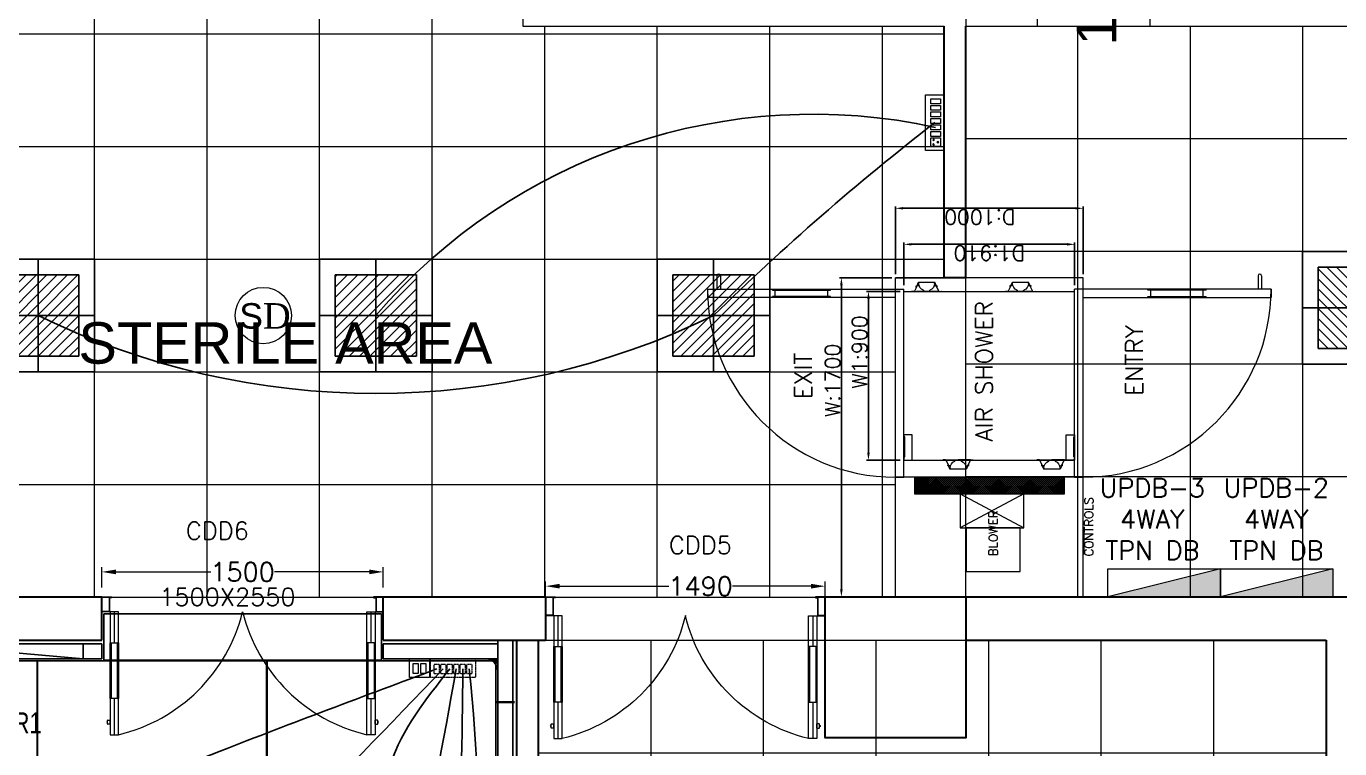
# Model space of a CAD drawing. Header units: millimetres. Extents: x 3552052 to 4144896, y -707811 to -630695.
# Drawn here: x 3564122 to 3571124, y -649389 to -645540 of the extents above; entities that cross this region are included whole.
import ezdxf
from ezdxf.enums import TextEntityAlignment as Align

# ---------------------------------------------------------------- set-up
doc = ezdxf.new("R2010")
doc.units = ezdxf.units.MM
doc.header["$LTSCALE"] = 6
doc.header["$MEASUREMENT"] = 0
doc.linetypes.add('HIDDEN', pattern=[0.375, 0.25, -0.125])
doc.layers.get('0').update_dxf_attribs({"linetype": 'CONTINUOUS', "lineweight": 0})
doc.layers.get('Defpoints').update_dxf_attribs({"linetype": 'CONTINUOUS', "lineweight": 0})
for name, color, linetype, lineweight in [('1200 Door', 144, 'CONTINUOUS', 0), ('80 mm Wall', 5, 'CONTINUOUS', 0), ('Ahlada 50mm Ceiling Panels', 191, 'CONTINUOUS', 0), ('Ahlada Coving', 3, 'CONTINUOUS', 0), ('AIR SHOWER', 7, 'CONTINUOUS', 0), ('COL', 5, 'CONTINUOUS', 0), ('DIM', 7, 'CONTINUOUS', 0), ('Double Leaf Door', 4, 'CONTINUOUS', 0), ('ELE 36W LED LIGHT', 6, 'CONTINUOUS', 0), ('ELE-2M UPS P.SB', 3, 'CONTINUOUS', 0), ('ELE-36W LED LIGHT', 210, 'CONTINUOUS', 0), ('ELE-4M UPS P.SB', 3, 'CONTINUOUS', 0), ('ELE-6M RAW P.SB', 40, 'HIDDEN', 0), ('ELE-6M UPS P.SB', 3, 'CONTINUOUS', 0), ('ELE. DB', 1, 'CONTINUOUS', 0), ('ELE.DB', 1, 'CONTINUOUS', 0), ('FA-BELOW SMOKE DERECTOR', 1, 'CONTINUOUS', 0), ('hatch', 252, 'CONTINUOUS', 0), ('MEP_HVAC_RA_RAISERS', 3, 'CONTINUOUS', 0), ('Partition-80WP', 7, 'CONTINUOUS', 0), ('WALL', 8, 'CONTINUOUS', 0)]:
    doc.layers.add(name, color=color, linetype=linetype, lineweight=lineweight)
doc.layers.add('ELE-42W EMERGENCY DOWN LIGHT', color=7, linetype='CONTINUOUS', lineweight=0, true_color=0x608ec6)
doc.layers.add('ELE-LIGHTING WIRING', color=7, linetype='CONTINUOUS', lineweight=0, true_color=0x63d7b6)
doc.styles.add('ARIAL', font='arial.ttf')
doc.styles.add('ARIEL', font='sanss___.ttf', dxfattribs={"width": 0.75})
doc.styles.add('PDF Times New Roman', font='times.ttf')
doc.styles.add('ROMANS', font='romans.shx')
doc.styles.get("Standard").update_dxf_attribs({"font": 'SIMPLEX'})
doc.dimstyles.new('AEPL1', dxfattribs={"dimtxt": 100, "dimasz": 75, "dimexe": 25, "dimexo": 50, "dimtad": 0, "dimdec": 0, "dimtxsty": 'ROMANS', "dimcen": 2.5, "dimclrd": 7, "dimclre": 7, "dimclrt": 7, "dimadec": 0, "dimazin": 0, "dimtfac": 1, "dimtdec": 0, "dimtmove": 0, "dimatfit": 3, "dimfxl": 1, "dimlwd": 0, "dimlwe": 0, "dimarcsym": 0})
doc.dimstyles.new('BIGDFD', dxfattribs={"dimtxt": 8, "dimasz": 4, "dimexe": 1, "dimexo": 2, "dimtad": 1, "dimlfac": 10, "dimtxsty": 'Standard', "dimcen": 2.5, "dimclrd": 5, "dimclre": 3, "dimclrt": 1, "dimadec": 0, "dimazin": 0, "dimtfac": 1, "dimtmove": 0, "dimatfit": 3, "dimfxl": 1, "dimarcsym": 0})
doc.dimstyles.new('BIGDFD$0', dxfattribs={"dimtxt": 8, "dimasz": 4, "dimexe": 1, "dimexo": 2, "dimtad": 1, "dimlfac": 10, "dimtxsty": 'Standard', "dimcen": 2.5, "dimclrd": 5, "dimclre": 3, "dimclrt": 1, "dimadec": 0, "dimazin": 0, "dimtfac": 1, "dimtmove": 0, "dimatfit": 3, "dimfxl": 1, "dimarcsym": 0})

# ---------------------------------------------------------------- blocks, each defined once
blk = doc.blocks.new('XCDFCF')
at = {"layer": 'ELE-6M UPS P.SB', "color": 3, "linetype": 'ByBlock'}
for points in [[(3522348.8, -692140.9), (3522588.6, -692140.9), (3522588.6, -692240.9), (3522348.8, -692240.9)], [(3522368.8, -692168.5), (3522395.2, -692168.5), (3522395.2, -692221.3), (3522368.8, -692221.3)], [(3522403.4, -692168.5), (3522429.8, -692168.5), (3522429.8, -692221.3), (3522403.4, -692221.3)], [(3522438.1, -692168.5), (3522464.5, -692168.5), (3522464.5, -692221.3), (3522438.1, -692221.3)], [(3522472.8, -692168.5), (3522499.2, -692168.5), (3522499.2, -692221.3), (3522472.8, -692221.3)], [(3522507.5, -692168.5), (3522533.9, -692168.5), (3522533.9, -692221.3), (3522507.5, -692221.3)], [(3522542.2, -692168.5), (3522568.6, -692168.5), (3522568.6, -692221.3), (3522542.2, -692221.3)]]:
    blk.add_lwpolyline(points, close=True, dxfattribs=at)
blk = doc.blocks.new('DFSF')
at = {"layer": 'ELE-2M UPS P.SB', "color": 3, "ltscale": 10}
for points in [[(3522118.1, -692140.9), (3522224.8, -692140.9), (3522224.8, -692240.9), (3522118.1, -692240.9)], [(3522137.7, -692165.9), (3522164.4, -692165.9), (3522164.4, -692219.4), (3522137.7, -692219.4)], [(3522177.7, -692165.9), (3522204.5, -692165.9), (3522204.5, -692219.4), (3522177.7, -692219.4)]]:
    blk.add_lwpolyline(points, close=True, dxfattribs=at)
blk = doc.blocks.new('UPS DB')
at = {"layer": 'hatch'}
h = blk.add_hatch(color=3, dxfattribs=at)
h.dxf.hatch_style = 1
h.paths.add_polyline_path([(0, -150), (600, -150), (600, 0)])
at = {"layer": 'ELE. DB', "color": 3}
blk.add_line((600, 0), (0, -150), dxfattribs=at)
blk.add_lwpolyline([(0, 0), (600, 0), (600, -150), (0, -150)], close=True, dxfattribs=at)
blk = doc.blocks.new('*D72')
at = {"layer": 'Defpoints', "color": 0, "transparency": 16777216}
for p in [(3566025.5, -648447.3), (3564525.5, -648580.4), (3566025.5, -648580.4)]:
    blk.add_point(p, dxfattribs=at)
at = {"layer": 'DIM', "color": 7, "lineweight": 0, "transparency": 16777216}
for p, q in [((3564525.5, -648530.4), (3564525.5, -648422.3)), ((3564600.5, -648447.3), (3565105.9, -648447.3)), ((3565950.5, -648447.3), (3565445.2, -648447.3)), ((3566025.5, -648530.4), (3566025.5, -648422.3))]:
    blk.add_line(p, q, dxfattribs=at)
at = {"layer": 'DIM', "color": 7, "transparency": 16777216}
for points in [[(3564600.5, -648434.8), (3564600.5, -648459.8), (3564525.5, -648447.3)], [(3565950.5, -648434.8), (3565950.5, -648459.8), (3566025.5, -648447.3)]]:
    blk.add_solid(points, dxfattribs=at)
at = {"layer": 'DIM', "color": 7, "lineweight": -3, "transparency": 16777216, "insert": (3565275.5, -648447.3), "char_height": 100, "attachment_point": 5, "style": 'ROMANS'}
blk.add_mtext('1500', dxfattribs=at)
blk = doc.blocks.new('*D73')
at = {"layer": 'Defpoints', "color": 0, "transparency": 16777216}
for p in [(3568380.5, -648523.3), (3566890.5, -648695.4), (3568380.5, -648695.4)]:
    blk.add_point(p, dxfattribs=at)
at = {"layer": 'DIM', "color": 7, "lineweight": 0, "transparency": 16777216}
for p, q in [((3566890.5, -648645.4), (3566890.5, -648498.3)), ((3566965.5, -648523.3), (3567547.2, -648523.3)), ((3568305.5, -648523.3), (3567886.5, -648523.3)), ((3568380.5, -648645.4), (3568380.5, -648498.3))]:
    blk.add_line(p, q, dxfattribs=at)
at = {"layer": 'DIM', "color": 7, "transparency": 16777216}
for points in [[(3566965.5, -648510.8), (3566965.5, -648535.8), (3566890.5, -648523.3)], [(3568305.5, -648510.8), (3568305.5, -648535.8), (3568380.5, -648523.3)]]:
    blk.add_solid(points, dxfattribs=at)
at = {"layer": 'DIM', "color": 7, "lineweight": -3, "transparency": 16777216, "insert": (3567716.9, -648523.3), "char_height": 100, "attachment_point": 5, "style": 'ROMANS'}
blk.add_mtext('1490', dxfattribs=at)
blk = doc.blocks.new('1500x80')
at = {"layer": 'Double Leaf Door'}
for points in [[(99336.2, -25417.9), (99341.1, -25417.9), (99341.1, -25121.4), (99336.2, -25121.4)], [(99379.8, -25121.4), (99374.8, -25121.4), (99374.8, -25417.9), (99379.8, -25417.9)], [(100704.2, -25121.4), (100709.2, -25121.4), (100709.2, -25417.9), (100704.2, -25417.9)], [(100747.8, -25417.9), (100742.9, -25417.9), (100742.9, -25121.4), (100747.8, -25121.4)]]:
    blk.add_hatch(color=6, dxfattribs=at).paths.add_polyline_path(points)
at = {"layer": 'Double Leaf Door', "color": 8}
for p, q in [((99321.8, -24985.1), (99321.8, -25003.1)), ((99336.2, -24983.1), (99323.7, -24983.1)), ((99336.2, -25581.8), (99336.2, -24927.6)), ((99336.2, -24927.6), (99379.8, -24927.6)), ((99336.2, -24983.1), (99336.2, -25005)), ((99358, -25121.4), (99358, -24927.6)), ((99379.8, -24927.6), (99379.8, -25581.8)), ((100747.8, -24927.6), (100704.2, -24927.6)), ((100704.2, -24927.6), (100704.2, -25581.8)), ((100726, -25121.4), (100726, -24927.6)), ((100747.8, -25581.8), (100747.8, -24927.6)), ((100747.8, -24983.1), (100760.3, -24983.1)), ((100747.8, -24983.1), (100747.8, -25005)), ((100762.2, -24985.1), (100762.2, -25003.1)), ((99323.7, -25005), (99336.2, -25005)), ((100760.3, -25005), (100747.8, -25005)), ((99358, -25581.8), (99358, -25417.9)), ((100726, -25581.8), (100726, -25417.9)), ((99292, -25581.8), (99292, -25661.8)), ((99332.2, -25581.8), (99292, -25581.8)), ((99294, -25583.8), (99294, -25659.8)), ((99330.2, -25583.8), (99294, -25583.8)), ((99330.2, -25658.9), (99330.2, -25583.8)), ((99332.2, -25656.9), (99332.2, -25581.8)), ((99379.8, -25581.8), (99336.2, -25581.8)), ((100704.2, -25581.8), (100747.8, -25581.8)), ((100751.8, -25656.9), (100751.8, -25581.8)), ((100751.8, -25581.8), (100792, -25581.8)), ((100753.8, -25658.9), (100753.8, -25583.8)), ((100753.8, -25583.8), (100790, -25583.8)), ((100790, -25583.8), (100790, -25659.8)), ((100792, -25581.8), (100792, -25661.8)), ((99292, -25661.8), (99332.2, -25661.8)), ((99294, -25659.8), (99332.2, -25659.8)), ((99342.1, -25658.9), (99330.2, -25658.9)), ((99344.1, -25656.9), (99332.2, -25656.9)), ((99332.2, -25659.8), (99342.1, -25659.8)), ((99332.2, -25661.8), (99344.1, -25661.8)), ((99342.1, -25659.8), (99342.1, -25658.9)), ((99344.1, -25661.8), (99344.1, -25656.9)), ((100739.9, -25661.8), (100739.9, -25656.9)), ((100739.9, -25656.9), (100751.8, -25656.9)), ((100751.8, -25661.8), (100739.9, -25661.8)), ((100741.9, -25659.8), (100741.9, -25658.9)), ((100741.9, -25658.9), (100753.8, -25658.9)), ((100751.8, -25659.8), (100741.9, -25659.8)), ((100790, -25659.8), (100751.8, -25659.8)), ((100792, -25661.8), (100751.8, -25661.8))]:
    blk.add_line(p, q, dxfattribs=at)
at = {"layer": 'Double Leaf Door', "color": 6}
for p, q in [((99379.8, -25121.4), (99336.2, -25121.4)), ((99336.2, -25121.4), (99336.2, -25417.9)), ((99341.1, -25417.9), (99341.1, -25121.4)), ((99374.8, -25417.9), (99374.8, -25121.4)), ((99379.8, -25417.9), (99379.8, -25121.4)), ((100704.2, -25417.9), (100704.2, -25121.4)), ((100704.2, -25121.4), (100747.8, -25121.4)), ((100709.2, -25417.9), (100709.2, -25121.4)), ((100742.9, -25417.9), (100742.9, -25121.4)), ((100747.8, -25121.4), (100747.8, -25417.9)), ((99336.2, -25417.9), (99379.8, -25417.9)), ((100747.8, -25417.9), (100704.2, -25417.9))]:
    blk.add_line(p, q, dxfattribs=at)
at = {"layer": 'Double Leaf Door', "color": 6, "ltscale": 100}
for p, q in [((99374.8, -25121.4), (99374.8, -25417.9)), ((100709.2, -25121.4), (100709.2, -25417.9))]:
    blk.add_line(p, q, dxfattribs=at)
at = {"layer": 'Double Leaf Door', "color": 6}
for points in [[(99336.2, -25121.4), (99336.2, -25417.9), (99341.1, -25417.9), (99341.1, -25121.4), (99336.2, -25121.4)], [(99379.8, -25121.4), (99379.8, -25417.9), (99374.8, -25417.9), (99374.8, -25121.4), (99379.8, -25121.4)], [(100704.2, -25121.4), (100704.2, -25417.9), (100709.2, -25417.9), (100709.2, -25121.4), (100704.2, -25121.4)], [(100747.8, -25121.4), (100747.8, -25417.9), (100742.9, -25417.9), (100742.9, -25121.4), (100747.8, -25121.4)]]:
    blk.add_lwpolyline(points, dxfattribs=at)
at = {"layer": 'Double Leaf Door', "ltscale": 5000}
for points in [[(99336.2, -25121.4), (99336.2, -25417.9), (99341.1, -25417.9), (99341.1, -25121.4), (99336.2, -25121.4)], [(100747.8, -25121.4), (100747.8, -25417.9), (100742.9, -25417.9), (100742.9, -25121.4), (100747.8, -25121.4)]]:
    blk.add_lwpolyline(points, dxfattribs=at)
at = {"layer": 'Double Leaf Door', "color": 8}
for centre, radius, start, end in [((99321.8, -24994.1), 3.72, 90, 270), ((99323.7, -24985.1), 1.98, 90, 180), ((99175.8, -25796.3), 892.3, 13.90597, 76.78637), ((100908.2, -25796.3), 892.3, 103.21363, 166.09403), ((100760.3, -24985.1), 1.98, 0, 90), ((100762.2, -24994.1), 3.72, 270, 90), ((99323.7, -25003.1), 1.98, 180, 270), ((100760.3, -25003.1), 1.98, 270, 0)]:
    blk.add_arc(centre, radius, start, end, dxfattribs=at)
blk = doc.blocks.new('1500x2100x100 DD')
at = {"layer": 'Double Leaf Door'}
for points in [[(49.2, 263.9), (54.1, 263.9), (54.1, 560.4), (49.2, 560.4)], [(92.8, 560.4), (87.8, 560.4), (87.8, 263.9), (92.8, 263.9)], [(1407.2, 560.4), (1412.2, 560.4), (1412.2, 263.9), (1407.2, 263.9)], [(1450.8, 263.9), (1445.9, 263.9), (1445.9, 560.4), (1450.8, 560.4)]]:
    blk.add_hatch(color=6, dxfattribs=at).paths.add_polyline_path(points)
at = {"layer": 'Double Leaf Door', "color": 8}
for p, q in [((49.2, 100), (49.2, 754.2)), ((49.2, 754.2), (92.8, 754.2)), ((71, 560.4), (71, 754.2)), ((92.8, 754.2), (92.8, 100)), ((1450.8, 754.2), (1407.2, 754.2)), ((1407.2, 754.2), (1407.2, 100)), ((1429, 560.4), (1429, 754.2)), ((1450.8, 100), (1450.8, 754.2)), ((34.8, 696.7), (34.8, 678.8)), ((49.2, 698.7), (36.7, 698.7)), ((36.7, 676.8), (49.2, 676.8)), ((49.2, 698.7), (49.2, 676.8)), ((1450.8, 698.7), (1463.3, 698.7)), ((1450.8, 698.7), (1450.8, 676.8)), ((1463.3, 676.8), (1450.8, 676.8)), ((1465.2, 696.7), (1465.2, 678.8)), ((71, 100), (71, 263.9)), ((1429, 100), (1429, 263.9)), ((5, 100), (5, 0)), ((45.2, 100), (5, 100)), ((7, 98), (7, 2)), ((43.2, 98), (7, 98)), ((43.2, 3), (43.2, 98)), ((45.2, 5), (45.2, 100)), ((92.8, 100), (49.2, 100)), ((1407.2, 100), (1450.8, 100)), ((1454.8, 5), (1454.8, 100)), ((1454.8, 100), (1495, 100)), ((1456.8, 3), (1456.8, 98)), ((1456.8, 98), (1493, 98)), ((1493, 98), (1493, 2)), ((1495, 100), (1495, 0)), ((5, 0), (45.2, 0)), ((7, 2), (45.2, 2)), ((55.1, 3), (43.2, 3)), ((57.1, 5), (45.2, 5)), ((45.2, 2), (55.1, 2)), ((45.2, 0), (57.1, 0)), ((55.1, 2), (55.1, 3)), ((57.1, 0), (57.1, 5)), ((1442.9, 0), (1442.9, 5)), ((1442.9, 5), (1454.8, 5)), ((1454.8, 0), (1442.9, 0)), ((1444.9, 2), (1444.9, 3)), ((1444.9, 3), (1456.8, 3)), ((1454.8, 2), (1444.9, 2)), ((1493, 2), (1454.8, 2)), ((1495, 0), (1454.8, 0))]:
    blk.add_line(p, q, dxfattribs=at)
at = {"layer": 'Double Leaf Door', "color": 6}
for p, q in [((92.8, 560.4), (49.2, 560.4)), ((49.2, 560.4), (49.2, 263.9)), ((54.1, 263.9), (54.1, 560.4)), ((87.8, 263.9), (87.8, 560.4)), ((92.8, 263.9), (92.8, 560.4)), ((1407.2, 263.9), (1407.2, 560.4)), ((1407.2, 560.4), (1450.8, 560.4)), ((1412.2, 263.9), (1412.2, 560.4)), ((1445.9, 263.9), (1445.9, 560.4)), ((1450.8, 560.4), (1450.8, 263.9)), ((49.2, 263.9), (92.8, 263.9)), ((1450.8, 263.9), (1407.2, 263.9))]:
    blk.add_line(p, q, dxfattribs=at)
at = {"layer": 'Double Leaf Door', "color": 6, "ltscale": 100}
for p, q in [((87.8, 560.4), (87.8, 263.9)), ((1412.2, 560.4), (1412.2, 263.9))]:
    blk.add_line(p, q, dxfattribs=at)
at = {"layer": 'Double Leaf Door', "color": 6}
for points in [[(49.2, 560.4), (49.2, 263.9), (54.1, 263.9), (54.1, 560.4), (49.2, 560.4)], [(92.8, 560.4), (92.8, 263.9), (87.8, 263.9), (87.8, 560.4), (92.8, 560.4)], [(1407.2, 560.4), (1407.2, 263.9), (1412.2, 263.9), (1412.2, 560.4), (1407.2, 560.4)], [(1450.8, 560.4), (1450.8, 263.9), (1445.9, 263.9), (1445.9, 560.4), (1450.8, 560.4)]]:
    blk.add_lwpolyline(points, dxfattribs=at)
at = {"layer": 'Double Leaf Door', "ltscale": 5000}
for points in [[(49.2, 560.4), (49.2, 263.9), (54.1, 263.9), (54.1, 560.4), (49.2, 560.4)], [(1450.8, 560.4), (1450.8, 263.9), (1445.9, 263.9), (1445.9, 560.4), (1450.8, 560.4)]]:
    blk.add_lwpolyline(points, dxfattribs=at)
at = {"layer": 'Double Leaf Door', "color": 8}
for centre, radius, start, end in [((-111.3, -108), 886, 13.57447, 76.68363), ((1611.3, -108), 886, 103.31637, 166.42553), ((34.8, 687.7), 3.72, 90, 270), ((36.7, 696.7), 1.98, 90, 180), ((36.7, 678.8), 1.98, 180, 270), ((1463.3, 696.7), 1.98, 0, 90), ((1463.3, 678.8), 1.98, 270, 0), ((1465.2, 687.7), 3.72, 270, 90)]:
    blk.add_arc(centre, radius, start, end, dxfattribs=at)
blk = doc.blocks.new('*D19')
at = {"color": 3, "lineweight": -2, "transparency": 16777216}
for p, q in [((72.76, 197.74), (72.76, 215.65)), ((162.76, 197.74), (162.76, 215.65))]:
    blk.add_line(p, q, dxfattribs=at)
at = {"color": 5, "lineweight": -2, "transparency": 16777216}
blk.add_line((76.76, 214.65), (158.76, 214.65), dxfattribs=at)
at = {"color": 5, "transparency": 16777216}
for points in [[(76.76, 215.31), (76.76, 213.98), (72.76, 214.65)], [(158.76, 213.98), (158.76, 215.31), (162.76, 214.65)]]:
    blk.add_solid(points, dxfattribs=at)
at = {"layer": 'Defpoints', "color": 0, "transparency": 16777216}
for p in [(162.76, 214.65), (72.76, 195.74), (162.76, 195.74)]:
    blk.add_point(p, dxfattribs=at)
at = {"color": 1, "transparency": 16777216, "insert": (130.44, 219.36), "char_height": 8, "attachment_point": 5}
blk.add_mtext('W1:900', dxfattribs=at)
blk = doc.blocks.new('*D20')
at = {"color": 3, "lineweight": -2, "transparency": 16777216}
for p, q in [((0, 202.24), (0, 230.07)), ((170, 202.24), (170, 230.07))]:
    blk.add_line(p, q, dxfattribs=at)
at = {"color": 5, "lineweight": -2, "transparency": 16777216}
blk.add_line((166, 229.07), (4, 229.07), dxfattribs=at)
at = {"color": 5, "transparency": 16777216}
for points in [[(4, 229.74), (4, 228.4), (0, 229.07)], [(166, 228.4), (166, 229.74), (170, 229.07)]]:
    blk.add_solid(points, dxfattribs=at)
at = {"layer": 'Defpoints', "color": 0, "transparency": 16777216}
for p in [(0, 229.07), (0, 200.24), (170, 200.24)]:
    blk.add_point(p, dxfattribs=at)
at = {"color": 1, "transparency": 16777216, "insert": (115.34, 233.78), "char_height": 8, "attachment_point": 5}
blk.add_mtext('W:1700', dxfattribs=at)
blk = doc.blocks.new('nolllw new')
for p, q in [((-138.6, 13.9), (-138.1, 15.3)), ((-124.2, 15.9), (-137.1, 15.9)), ((-123.3, 15.4), (-107, -15.4)), ((-112.6, 13.9), (-2.6, 13.9)), ((8.1, 15.4), (-8.1, -15.4)), ((9, 15.9), (22, 15.9)), ((23.4, 13.9), (22.7, 15.9)), ((23.4, 13.9), (22.9, 15.3)), ((-100.3, -15.9), (-106.1, -15.9)), ((-14.9, -15.9), (-9, -15.9))]:
    blk.add_line(p, q)
at = {"color": 19}
for p, q in [((-124.2, 15.9), (-57.6, 15.9)), ((9, 15.9), (-57.6, 15.9)), ((-100.1, -34.1), (-15, -34.1))]:
    blk.add_line(p, q, dxfattribs=at)
at = {"color": 1}
for p, q in [((-74.6, 14.6), (-74.6, 10.7)), ((-40.6, 14.6), (-40.6, 10.7)), ((-100, -26.8), (-100, -34.1)), ((-15.1, -26.8), (-15.1, -34.1))]:
    blk.add_line(p, q, dxfattribs=at)
at = {"color": 3}
for p, q in [((-112.9, -4.5), (-112.9, -13.1)), ((-109.6, -16.1), (-109.9, -16.1)), ((-108.7, -16.7), (-100.8, -33.8)), ((-100.3, -34.1), (-100.1, -34.1)), ((-14.8, -34.1), (-15, -34.1)), ((-6.5, -16.7), (-14.4, -33.8)), ((-5.6, -16.1), (-5.3, -16.1)), ((-2.3, -4.5), (-2.3, -13.1))]:
    blk.add_line(p, q, dxfattribs=at)
for centre, radius, start, end in [((-137.1, 14.9), 1, 90, 159.38096), ((-124.2, 14.9), 1, 27.85965, 90), ((9, 14.9), 1, 90, 152.14035), ((22, 14.9), 1, 20.61904, 90), ((-106.1, -14.9), 1, 207.85965, 270), ((-100.3, -14.9), 1, 270, 343.32611), ((-60.8, -26.8), 40.2, 161.52124, 163.32611), ((-54.4, -26.8), 40.2, 16.67389, 18.47876), ((-14.9, -14.9), 1, 196.67389, 270), ((-9, -14.9), 1, 270, 332.14035)]:
    blk.add_arc(centre, radius, start, end)
at = {"color": 1}
for centre, radius, start, end in [((-60.8, -26.8), 39.2, 111.58911, 180), ((-75.6, 10.7), 1, 291.58911, 0), ((-74.2, 14.5), 0.396, 106.69839, 167.52754), ((-41, 14.5), 0.396, 12.47246, 73.30161), ((-39.6, 10.7), 1, 180, 248.41089), ((-54.4, -26.8), 39.2, 0, 68.41089)]:
    blk.add_arc(centre, radius, start, end, dxfattribs=at)
at = {"color": 3}
for centre, radius, start, end in [((-109.9, -13.1), 3, 180, 270), ((-109.6, -17.1), 1, 24.7129, 90), ((-100.3, -33.6), 0.5, 204.7129, 270), ((-14.8, -33.6), 0.5, 270, 335.2871), ((-5.6, -17.1), 1, 90, 155.2871), ((-5.3, -13.1), 3, 270, 0)]:
    blk.add_arc(centre, radius, start, end, dxfattribs=at)
blk = doc.blocks.new('*D22')
at = {"layer": 'AIR SHOWER', "color": 3, "lineweight": -2, "transparency": 16777216}
for p, q in [((172, 200.24), (208.02, 200.24)), ((172, 100.24), (208.02, 100.24))]:
    blk.add_line(p, q, dxfattribs=at)
at = {"layer": 'AIR SHOWER', "color": 5, "lineweight": -2, "transparency": 16777216}
blk.add_line((207.02, 104.24), (207.02, 196.24), dxfattribs=at)
at = {"layer": 'AIR SHOWER', "color": 5, "transparency": 16777216}
for points in [[(207.68, 196.24), (206.35, 196.24), (207.02, 200.24)], [(206.35, 104.24), (207.68, 104.24), (207.02, 100.24)]]:
    blk.add_solid(points, dxfattribs=at)
at = {"layer": 'Defpoints', "color": 0, "transparency": 16777216}
for p in [(170, 200.24), (207.02, 200.24), (170, 100.24)]:
    blk.add_point(p, dxfattribs=at)
at = {"layer": 'AIR SHOWER', "color": 1, "transparency": 16777216, "insert": (202.31, 155.27), "char_height": 8, "attachment_point": 5, "rotation": 90}
blk.add_mtext('D:1000', dxfattribs=at)
blk = doc.blocks.new('*D23')
at = {"layer": 'AIR SHOWER', "color": 3, "lineweight": -2, "transparency": 16777216}
for p, q in [((166, 195.74), (188.83, 195.74)), ((166, 104.74), (188.83, 104.74))]:
    blk.add_line(p, q, dxfattribs=at)
at = {"layer": 'AIR SHOWER', "color": 5, "lineweight": -2, "transparency": 16777216}
blk.add_line((187.83, 191.74), (187.83, 108.74), dxfattribs=at)
at = {"layer": 'AIR SHOWER', "color": 5, "transparency": 16777216}
for points in [[(188.5, 191.74), (187.17, 191.74), (187.83, 195.74)], [(187.17, 108.74), (188.5, 108.74), (187.83, 104.74)]]:
    blk.add_solid(points, dxfattribs=at)
at = {"layer": 'Defpoints', "color": 0, "transparency": 16777216}
for p in [(164, 195.74), (164, 104.74), (187.83, 104.74)]:
    blk.add_point(p, dxfattribs=at)
at = {"layer": 'AIR SHOWER', "color": 1, "transparency": 16777216, "insert": (183.12, 150.24), "char_height": 8, "attachment_point": 5, "rotation": 90}
blk.add_mtext('D1:910', dxfattribs=at)
blk = doc.blocks.new('A010004 Mezz.F. Layout Plan$0$b & c')
at = {"layer": 'Ahlada Coving', "color": 3}
for p, q in [((-4.1, 40.9), (-5.7, 42.5)), ((-2.7, 7.8), (-3.7, 7.8)), ((-3.7, 7.8), (-2.7, 6)), ((4.9, 15.3), (-2.7, 7.8)), ((-2.7, 6), (5.7, 14.4)), ((8.7, 11.4), (0.3, 3)), ((0.3, 3), (2.1, 2)), ((2.1, 3), (9.7, 10.6)), ((2.1, 2), (2.1, 3)), ((36.9, 0), (35.3, 1.6))]:
    blk.add_line(p, q, dxfattribs=at)
blk.add_lwpolyline([(-5.7, 30.7), (-5.7, 5.7), (0, 0), (25, 0), (22.8, 1.5), (13.2, 1.5), (3.6, 4.5), (3.6, 1.5), (0.6, 1.5), (-4.2, 6.3), (-4.2, 9.3), (-1.2, 9.3), (-4.2, 18.9), (-4.2, 28.4), (-5.7, 30.7)], dxfattribs=at)
for radius, start, end in [(44, 181.9548, 220.5976), (42.5, 184.1661, 265.906), (44, 222.2286, 227.7746), (44, 229.4056, 268.1119)]:
    blk.add_arc((38.3, 44), radius, start, end, dxfattribs=at)
blk = doc.blocks.new('FFF')
at = {"layer": 'ELE-4M UPS P.SB', "color": 251, "linetype": 'ByBlock'}
for p, q in [((3595801.2, -688136.4), (3595801.2, -691176.4)), ((3596401.2, -688136.4), (3596401.2, -691176.4)), ((3597001.2, -688136.4), (3597001.2, -691176.4)), ((3597601.2, -688136.4), (3597601.2, -691176.4)), ((3598201.2, -688136.4), (3598201.2, -691176.4)), ((3598801.2, -688136.4), (3598801.2, -691176.4)), ((3599401.2, -688136.4), (3599401.2, -691176.4)), ((3600001.2, -688136.4), (3600001.2, -691176.4)), ((3600601.2, -688136.4), (3600601.2, -691176.4)), ((3601201.2, -688136.4), (3601201.2, -691176.4)), ((3601801.2, -688736.4), (3595206.2, -688736.4)), ((3601801.2, -689336.4), (3595206.2, -689336.4)), ((3601801.2, -689936.4), (3595206.2, -689936.4)), ((3601801.2, -690536.4), (3595206.2, -690536.4))]:
    blk.add_line(p, q, dxfattribs=at)
at = {"layer": 'ELE-4M UPS P.SB', "color": 251, "linetype": 'ByBlock', "elevation": 0}
blk.add_lwpolyline([(3601801.2, -691176.4), (3595206.2, -691176.4), (3595206.2, -688136.4), (3601801.2, -688136.4)], close=True, dxfattribs=at)
blk = doc.blocks.new('light300x600')
at = {"layer": 'ELE-36W LED LIGHT', "lineweight": 25}
for p, q in [((918214.7, -78407.4), (918214.7, -79007.4)), ((918814.7, -78407.4), (918214.7, -78407.4)), ((918514.7, -78407.4), (918514.7, -79007.4)), ((918814.7, -79007.4), (918814.7, -78407.4)), ((918298.3, -78491.3), (918298.6, -78491)), ((918298.3, -78544.3), (918351.6, -78491)), ((918298.3, -78597.3), (918404.7, -78491)), ((918298.3, -78650.4), (918457.7, -78491)), ((918298.3, -78703.4), (918510.7, -78491)), ((918298.3, -78756.4), (918563.8, -78491)), ((918298.3, -78809.5), (918616.8, -78491)), ((918298.3, -78862.5), (918669.8, -78491)), ((918298.3, -78915.5), (918722.9, -78491)), ((918298.3, -78491), (918298.3, -78923.7)), ((918731.1, -78491), (918298.3, -78491)), ((918343.2, -78923.7), (918731.1, -78535.8)), ((918731.1, -78923.7), (918731.1, -78491)), ((918396.2, -78923.7), (918731.1, -78588.8)), ((918449.2, -78923.7), (918731.1, -78641.9)), ((918502.3, -78923.7), (918731.1, -78694.9)), ((918214.7, -78707.4), (918814.7, -78707.4)), ((918555.3, -78923.7), (918731.1, -78747.9)), ((918608.3, -78923.7), (918731.1, -78801)), ((918661.3, -78923.7), (918731.1, -78854)), ((918298.3, -78923.7), (918731.1, -78923.7)), ((918714.4, -78923.7), (918731.1, -78907)), ((918214.7, -79007.4), (918814.7, -79007.4))]:
    blk.add_line(p, q, dxfattribs=at)
blk = doc.blocks.new('FGFGFF')
at = {"layer": 'ELE-4M UPS P.SB', "color": 8, "linetype": 'ByBlock'}
for p, q in [((3569130.5, -684836.4), (3569130.5, -688136.4)), ((3569513, -688136.4), (3569513, -684836.4)), ((3570113, -688136.4), (3570113, -684836.4)), ((3570713, -688021.4), (3570713, -684836.4)), ((3571313, -688021.4), (3571313, -684836.4)), ((3571913, -688021.4), (3571913, -684836.4)), ((3572513, -688021.4), (3572513, -684836.4)), ((3573113, -688021.4), (3573113, -684836.4)), ((3573713, -688021.4), (3573713, -684836.4)), ((3574313, -688021.4), (3574313, -684836.4)), ((3574913, -688021.4), (3574913, -684836.4)), ((3575513, -687386.4), (3575513, -684836.4)), ((3569130.5, -685228.9), (3575725.5, -685228.9)), ((3569130.5, -685828.9), (3575725.5, -685828.9)), ((3570330.5, -686428.9), (3569130.5, -686428.9)), ((3570445.5, -686428.9), (3572180.5, -686428.9)), ((3572230.5, -686428.9), (3573940.5, -686428.9)), ((3573990.5, -686428.9), (3575725.5, -686428.9)), ((3570330.5, -687028.9), (3569130.5, -687028.9)), ((3570445.5, -687028.9), (3572180.5, -687028.9)), ((3572230.5, -687028.9), (3573940.5, -687028.9)), ((3573990.5, -687028.9), (3575725.5, -687028.9)), ((3570330.5, -687628.9), (3569130.5, -687628.9)), ((3570445.5, -687628.9), (3572180.5, -687628.9)), ((3572230.5, -687628.9), (3573940.5, -687628.9)), ((3573990.5, -687628.9), (3575090.5, -687628.9)), ((3569130.5, -688136.4), (3570330.5, -688136.4))]:
    blk.add_line(p, q, dxfattribs=at)
at = {"layer": 'ELE-4M UPS P.SB', "color": 8, "linetype": 'ByBlock', "elevation": 0}
blk.add_lwpolyline([(3575725.5, -686036.4), (3575725.5, -684836.4), (3569130.5, -684836.4)], dxfattribs=at)
at = {"layer": 'ELE-4M UPS P.SB', "color": 8, "linetype": 'ByBlock'}
for points in [[(3570445.5, -686036.4), (3572180.5, -686036.4), (3572180.5, -688021.4), (3570445.5, -688021.4)], [(3572230.5, -686036.4), (3573940.5, -686036.4), (3573940.5, -688021.4), (3572230.5, -688021.4)]]:
    blk.add_lwpolyline(points, close=True, dxfattribs=at)
for points in [[(3575725.5, -687386.4), (3575725.5, -686036.4), (3573990.5, -686036.4), (3573990.5, -688021.4), (3575090.5, -688021.4)], [(3575090.5, -688021.4), (3575090.5, -687386.4), (3575725.5, -687386.4)]]:
    blk.add_lwpolyline(points, dxfattribs=at)
blk = doc.blocks.new('GFFGGFF')
at = {"layer": 'ELE-4M UPS P.SB', "color": 251, "linetype": 'ByBlock'}
for p, q in [((3573938.1, -700506.2), (3573938.1, -706951.2)), ((3574538.1, -700506.2), (3574538.1, -706951.2)), ((3575138.1, -700506.2), (3575138.1, -706951.2)), ((3575738.1, -700506.2), (3575738.1, -706951.2)), ((3576338.1, -700506.2), (3576338.1, -706951.2)), ((3576938.1, -700506.2), (3576938.1, -706951.2)), ((3573338.1, -701106.2), (3577538.1, -701106.2)), ((3573338.1, -701706.2), (3577538.1, -701706.2)), ((3573338.1, -702306.2), (3577538.1, -702306.2)), ((3573338.1, -702906.2), (3577538.1, -702906.2)), ((3573338.1, -703506.2), (3577538.1, -703506.2)), ((3573338.1, -704106.2), (3577538.1, -704106.2)), ((3573338.1, -704706.2), (3577538.1, -704706.2)), ((3573338.1, -705306.2), (3577538.1, -705306.2)), ((3573338.1, -705906.2), (3577538.1, -705906.2)), ((3573338.1, -706506.2), (3577538.1, -706506.2))]:
    blk.add_line(p, q, dxfattribs=at)
blk.add_lwpolyline([(3573338.1, -700506.2), (3577538.1, -700506.2), (3577538.1, -706951.2), (3573338.1, -706951.2)], close=True, dxfattribs=at)
blk = doc.blocks.new('RA_RAISER')
at = {"layer": 'MEP_HVAC_RA_RAISERS', "lineweight": 25}
blk.add_line((3561965.8, -606672.8), (3562865.8, -606752.8), dxfattribs=at)
blk.add_lwpolyline([(3562865.8, -606672.8), (3561965.8, -606672.8), (3561965.8, -606752.8), (3562865.8, -606752.8)], close=True, dxfattribs=at)
blk.add_lwpolyline([(3562415.8, -606784, 0, 66.4, 0), (3562415.8, -606861.5, 0, 0, 0), (3562415.8, -606988.1, 0, 0, 0), (3562515.9, -606988.1, 0, 0, 0), (3562240.8, -607052.5, 0, 0, 0), (3562393.1, -607052.5, 0, 0, 0), (3562393.1, -607148, 0, 0, 0)], format="xyseb", dxfattribs=at)
at = {"layer": 'MEP_HVAC_RA_RAISERS', "lineweight": 25, "insert": (3562494.5, -607037.4), "char_height": 112.5, "width": 174.151, "attachment_point": 1, "style": 'ARIEL'}
blk.add_mtext('R1', dxfattribs=at)
blk = doc.blocks.new('GGGG56')
at = {"layer": 'ELE-4M UPS P.SB', "color": 251, "linetype": 'ByBlock'}
for p, q in [((3563310.6, -676738.7), (3563310.6, -673063.7)), ((3563910.6, -676738.7), (3563910.6, -673063.7)), ((3564510.6, -676738.7), (3564510.6, -673063.7)), ((3565110.6, -676738.7), (3565110.6, -673063.7)), ((3565710.6, -676738.7), (3565710.6, -673063.7)), ((3566310.6, -676738.7), (3566310.6, -673063.7)), ((3562710.6, -673738.7), (3569040.6, -673738.7)), ((3566910.6, -676738.7), (3566910.6, -673698.7)), ((3567510.6, -676738.7), (3567510.6, -673698.7)), ((3568110.6, -676738.7), (3568110.6, -673698.7)), ((3568710.6, -676738.7), (3568710.6, -673698.7)), ((3562710.6, -674338.7), (3569040.6, -674338.7)), ((3562710.6, -674938.7), (3569040.6, -674938.7)), ((3562710.6, -675538.7), (3568780.6, -675538.7)), ((3562710.6, -676138.7), (3568780.6, -676138.7))]:
    blk.add_line(p, q, dxfattribs=at)
blk.add_lwpolyline([(3563230.6, -673063.7), (3563230.6, -673698.7), (3562710.6, -673698.7), (3562710.6, -676738.7), (3568780.6, -676738.7), (3568780.6, -675038.7), (3569040.6, -675038.7), (3569040.6, -673698.7), (3566795.6, -673698.7), (3566795.6, -673063.7), (3563230.6, -673063.7)], dxfattribs=at)
blk = doc.blocks.new('FFF455')
at = {"layer": 'ELE-6M RAW P.SB', "color": 3, "linetype": 'ByBlock'}
for p, q in [((3568315, -689049.4), (3568315, -689003.1)), ((3568315, -689003.1), (3568367.8, -689003.1)), ((3568367.8, -689049.4), (3568315, -689049.4)), ((3568367.8, -689003.1), (3568367.8, -689049.4))]:
    blk.add_line(p, q, dxfattribs=at)
for points in [[(3568287.4, -689069.4), (3568287.4, -688773.1), (3568387.4, -688773.1), (3568387.4, -689069.4)], [(3568315, -688821.4), (3568315, -688795), (3568367.8, -688795), (3568367.8, -688821.4)], [(3568315, -688856.1), (3568315, -688829.7), (3568367.8, -688829.7), (3568367.8, -688856.1)], [(3568315, -688890.8), (3568315, -688864.4), (3568367.8, -688864.4), (3568367.8, -688890.8)], [(3568315, -688925.5), (3568315, -688899.1), (3568367.8, -688899.1), (3568367.8, -688925.5)], [(3568315, -688960.1), (3568315, -688933.8), (3568367.8, -688933.8), (3568367.8, -688960.1)], [(3568315, -688994.8), (3568315, -688968.4), (3568367.8, -688968.4), (3568367.8, -688994.8)]]:
    blk.add_lwpolyline(points, close=True, dxfattribs=at)
for centre, radius, start, end in [((3568329, -689015.5), 2.5, 112.68381, 345.09514), ((3568329, -689037), 2.5, 14.90486, 247.31619), ((3568331.1, -689013.1), 3.1, 275.26891, 182.51003), ((3568331.1, -689039.4), 3.1, 177.48997, 84.73109), ((3568350.8, -689026.2), 2.29, 71.40312, 288.59688), ((3568354.4, -689026.2), 3.6, 217.15837, 142.84163)]:
    blk.add_arc(centre, radius, start, end, dxfattribs=at)
blk = doc.blocks.new('SMOKE DETECTOR')
at = {"layer": 'FA-BELOW SMOKE DERECTOR', "color": 7}
blk.add_circle((931028.7, -118293.9), 166, dxfattribs=at)
at = {"layer": 'FA-BELOW SMOKE DERECTOR', "insert": (930887.1, -118373), "char_height": 150, "attachment_point": 7, "style": 'PDF Times New Roman'}
blk.add_mtext('{\\fArial|b0|i0|c0|p34;S}D', dxfattribs=at)
blk = doc.blocks.new('54W EME')
at = {"layer": 'ELE-42W EMERGENCY DOWN LIGHT', "lineweight": 25}
h = blk.add_hatch(dxfattribs=at)
h.set_pattern_fill('ANSI31', color=8, scale=312.5, style=0)
h.paths.add_polyline_path([(-216.4, -216.4), (-216.4, 216.4), (216.4, 216.4), (216.4, -216.4)])
for p, q in [((0, 300), (0, -300)), ((-300, 0), (300, 0))]:
    blk.add_line(p, q, dxfattribs=at)
for points in [[(-300, -300), (-300, 300), (300, 300), (300, -300)], [(-216.4, -216.4), (-216.4, 216.4), (216.4, 216.4), (216.4, -216.4)]]:
    blk.add_lwpolyline(points, close=True, dxfattribs=at)
blk = doc.blocks.new('AIR SHOWER')
at = {"layer": 'AIR SHOWER'}
h = blk.add_hatch(dxfattribs=at)
h.set_pattern_fill('ANSI37', color=256, scale=0.24, angle=180, style=0)
h.set_pattern_definition([(45, (-36516.70436, 5170.6153), (-0.538815367, 0.538815367), []), (135, (-36516.70436, 5170.6153), (-0.538815367, -0.538815367), [])])
h.paths.add_polyline_path([(63.7649, 110.1138), (54.9235, 110.1138), (54.9235, 189.8012), (63.7649, 189.8012)])
h = blk.add_hatch(dxfattribs=at)
h.set_pattern_fill('ANSI37', color=256, scale=0.24, angle=180, style=0)
h.set_pattern_definition([(45, (-52704.6564, 3586.6221), (-0.538815367, 0.538815367), []), (135, (-52704.6564, 3586.6221), (-0.538815367, -0.538815367), [])])
h.paths.add_polyline_path([(54.9235, 189.5272), (63.7649, 189.5272), (63.7649, 182.3028), (54.9235, 182.3028)])
for p, q in [((159.5, 200.2351), (159.5, 300.4701)), ((164, 300.4701), (159.5, 300.4701)), ((164, 300.4701), (164, 200.2351)), ((171.05, 295.4201), (164, 295.4201)), ((171.05, 293.5201), (164, 293.5201)), ((159.5, 265.8021), (160.1, 265.8021)), ((160.1, 234.8021), (160.1, 265.8021)), ((160.1, 264.3021), (163.4, 264.3021)), ((163.4, 265.8021), (163.4, 234.8021)), ((163.4, 265.8021), (164, 265.8021)), ((159.5, 234.8021), (160.1, 234.8021)), ((160.1, 236.3021), (163.4, 236.3021)), ((163.4, 234.8021), (164, 234.8021)), ((0, 100.2351), (0, 200.2351)), ((0, 200.2351), (170, 200.2351)), ((63.7649, 200.2351), (63.7649, 195.7351)), ((63.7649, 100.2351), (63.7649, 200.2351)), ((164, 200.2351), (164, 195.7351)), ((170, 100.2351), (170, 200.2351)), ((170, 100.2351), (170, 200.2351)), ((63.7649, 195.7351), (164, 195.7351)), ((72.7649, 195.7351), (164, 195.7351)), ((72.7649, 195.7351), (72.7649, 104.7351)), ((162.7649, 195.7351), (162.7649, 104.7351)), ((162.7649, 195.7351), (162.7649, 104.7351)), ((54.9235, 165.7555), (36.841, 131.8309)), ((54.9235, 131.8309), (36.841, 165.7555)), ((0, 100.2351), (170, 100.2351)), ((63.7649, 104.7351), (164, 104.7351)), ((63.7649, 104.7351), (63.7649, 100.2351)), ((159.5, 100.2351), (159.5, 0)), ((164, 100.2351), (164, 104.7351)), ((164, 0), (164, 100.2351)), ((159.5, 65.6681), (160.1, 65.6681)), ((160.1, 65.6681), (160.1, 34.6681)), ((160.1, 64.1681), (163.4, 64.1681)), ((163.4, 34.6681), (163.4, 65.6681)), ((163.4, 65.6681), (164, 65.6681)), ((160.1, 36.1681), (163.4, 36.1681)), ((159.5, 34.6681), (160.1, 34.6681)), ((163.4, 34.6681), (164, 34.6681)), ((164, 0), (159.5, 0)), ((171.05, 6.95), (164, 6.95)), ((171.05, 5.05), (164, 5.05))]:
    blk.add_line(p, q, dxfattribs=at)
for points in [[(63.7649, 190.0987), (54.9235, 190.0987), (54.9235, 110.1138), (63.7649, 110.1138)], [(86.4277, 195.7351), (72.7649, 195.7351), (72.7649, 191.2865), (86.4277, 191.2865)], [(74.6432, 195.334), (85.2425, 195.334), (85.2425, 195.7351), (74.6432, 195.7351)], [(36.841, 162.4912), (13.6037, 162.4912), (13.6037, 133.8537), (36.841, 133.8537)], [(54.9235, 165.7555), (36.841, 165.7555), (36.841, 131.8309), (54.9235, 131.8309)], [(86.4277, 104.7351), (72.7649, 104.7351), (72.7649, 109.1836), (86.4277, 109.1836)], [(74.6432, 105.1361), (85.2425, 105.1361), (85.2425, 104.7351), (74.6432, 104.7351)], [(22.7846, 100.2351), (32.79, 100.2351), (32.79, 100.2351), (22.7846, 100.2351)], [(22.7846, 100.2351), (34.2228, 100.2351), (34.2228, 99.8821), (22.7846, 99.8821)], [(38.3459, 100.2351), (39.8996, 100.2351), (39.8996, 99.8823), (38.3459, 99.8823)]]:
    blk.add_lwpolyline(points, close=True, dxfattribs=at)
at = {"layer": 'AIR SHOWER', "color": 19, "lineweight": 0}
for centre, start, end in [((164, 200.2351), 90, 180), ((164, 100.2351), 180, 270)]:
    blk.add_arc(centre, 100.2351, start, end, dxfattribs=at)
at = {"layer": 'AIR SHOWER'}
for centre in [(171.05, 294.4701), (171.05, 6)]:
    blk.add_arc(centre, 0.95, 270, 90, dxfattribs=at)
at = {"layer": 'AIR SHOWER', "xscale": -0.1, "yscale": 0.1, "zscale": 0.1}
for p, rotation in [((164.3039, 177.8504), 89.99999999999997), ((71.3723, 172.6198), 269.9999999999856), ((164.3039, 127.8504), 89.99999999999997), ((71.3723, 122.6198), 269.9999999999856)]:
    blk.add_blockref('nolllw new', p, dxfattribs=dict(at, rotation=rotation))
at = {"layer": 'AIR SHOWER'}
for s, height, p in [('EXIT', 9.14932, (105.2922, 244.8428)), ('AIR SHOWER', 9.14932, (82.7486, 148.4504)), ('BLOWER', 4.57466, (21.8029, 145.8279)), ('CONTROLS', 4.57466, (21.5589, 94.8755)), ('ENTRY', 9.14932, (107.2005, 68.4017))]:
    blk.add_text(s, height=height, dxfattribs=at).set_placement(p)
for base, p1, p2, angle, text, dimstyle, picture, middle in [((0, 229.071), (170, 200.2351), (0, 200.2351), 180, 'W:1700', 'BIGDFD', '*D20', (115.3408, 229.071)), ((162.7649, 214.648), (72.7649, 195.7351), (162.7649, 195.7351), 180, 'W1:900', 'BIGDFD', '*D19', (130.4357, 214.648)), ((207.0183, 200.2351), (170, 100.2351), (170, 200.2351), 90, 'D:<>', 'BIGDFD$0', '*D22', (207.0183, 155.2726))]:
    dim = blk.add_linear_dim(base=base, p1=p1, p2=p2, angle=angle, text=text, dimstyle=dimstyle, dxfattribs=at)
    dim.commit()
    dim.dimension.update_dxf_attribs({"geometry": picture, "text_midpoint": middle, "dimtype": 128})
dim = blk.add_linear_dim(base=(187.8331, 104.7351), p1=(164, 195.7351), p2=(164, 104.7351), angle=90, text='D1:<>', dimstyle='BIGDFD$0', dxfattribs=at)
dim.commit()
dim.dimension.update_dxf_attribs({"geometry": '*D23', "text_midpoint": (183.1235, 150.2351)})

msp = doc.modelspace()

# ---------------------------------------------------------------- linework, layer by layer
at = {"layer": '80 mm Wall', "lineweight": -3, "ltscale": 500}
for p, q in [((3566635.5, -648810.4), (3566635.5, -655255.4)), ((3566715.5, -648810.4), (3566715.5, -655255.4)), ((3563425.5, -648830.4), (3564525.5, -648830.4)), ((3564525.5, -648830.4), (3564525.5, -648910.4)), ((3566025.5, -648830.4), (3566635.5, -648830.4)), ((3563425.5, -648910.4), (3564525.5, -648910.4)), ((3566025.5, -648910.4), (3566635.5, -648910.4))]:
    msp.add_line(p, q, dxfattribs=at)
at = {"layer": '80 mm Wall', "color": 251, "lineweight": -3, "ltscale": 500}
msp.add_line((3566025.5, -648830.4), (3566025.5, -648910.4), dxfattribs=at)
at = {"layer": 'Ahlada 50mm Ceiling Panels', "lineweight": -3}
for p, q in [((3564535.5, -648670.4), (3564535.5, -648917.4)), ((3566015.5, -648670.4), (3564535.5, -648670.4)), ((3562525.5, -648920.4), (3566625.5, -648920.4)), ((3564179.5, -655145.4), (3564179.5, -648920.4)), ((3564182.5, -655145.4), (3564182.5, -648920.4)), ((3564535.5, -648917.4), (3566015.5, -648917.4)), ((3565402.5, -655145.4), (3565402.5, -648920.4)), ((3565405.5, -655145.4), (3565405.5, -648920.4)), ((3566625.5, -648920.4), (3566625.5, -655145.4))]:
    msp.add_line(p, q, dxfattribs=at)
at = {"layer": 'Ahlada 50mm Ceiling Panels', "color": 251, "lineweight": -3}
msp.add_line((3566015.5, -648917.4), (3566015.5, -648670.4), dxfattribs=at)
at = {"layer": 'COL', "color": 7, "lineweight": 30}
msp.add_lwpolyline([(3568380.5, -648580.4), (3569130.5, -648580.4), (3569130.5, -649330.4), (3568380.5, -649330.4)], close=True, dxfattribs=at)
at = {"layer": 'ELE-LIGHTING WIRING', "color": 254, "lineweight": -3, "true_color": 0xdebad0}
for centre, radius, start, end in [((3568317.2, -649079.7), 3070.8, 77.73346, 139.40266), ((3577279.5, -656786.7), 13576.7, 127.76109, 134.36958), ((3565985.5, -643391.7), 4105.3, 243.99474, 296.00526), ((3553096.2, -650298), 13453.8, 343.79567, 5.68835)]:
    msp.add_arc(centre, radius, start, end, dxfattribs=at)
for points in [[(3566310.4, -648964.5), (3565156.6, -649401.9), (3563568.1, -650056.9)], [(3566414.4, -648964.5), (3564851.1, -653087.4), (3563569.5, -654052.4)], [(3563569.5, -652032.9), (3564648.4, -650771.7), (3566345.1, -648964.5)], [(3566379.7, -648964.5), (3566065.2, -649470.9), (3566015.5, -649956.9)], [(3566449.1, -648964.5), (3566410, -650055.4), (3566015.5, -652032.9)]]:
    msp.add_spline(points, degree=3, dxfattribs=at)
at = {"layer": 'Partition-80WP', "lineweight": -3, "ltscale": 0.5}
for p, q in [((3566724.5, -649140.3, -92016.4), (3566629.3, -649140.3, -92016.4)), ((3566724.5, -649143.3, -92016.4), (3566629.3, -649143.3, -92016.4))]:
    msp.add_line(p, q, dxfattribs=at)
at = {"layer": 'WALL', "color": 7, "lineweight": 30}
for p, q in [((3569015.5, -646880.4), (3569015.5, -645540.4)), ((3569130.5, -646880.4), (3569130.5, -645540.4)), ((3569130.5, -646880.4), (3569015.5, -646880.4)), ((3563325.5, -648580.4), (3564525.5, -648580.4)), ((3564525.5, -648810.4), (3564525.5, -648580.4)), ((3566025.5, -648810.4), (3566025.5, -648580.4)), ((3566025.5, -648580.4), (3566890.5, -648580.4)), ((3566890.5, -648580.4), (3566890.5, -648810.4)), ((3569130.5, -648580.4), (3571165.5, -648580.4)), ((3563325.5, -648810.4), (3564525.5, -648810.4)), ((3566025.5, -648810.4), (3566890.5, -648810.4)), ((3566735.5, -648810.4), (3566735.5, -651397.9)), ((3566850.5, -648810.4), (3566850.5, -651397.9)), ((3569130.5, -648810.4), (3571050.5, -648810.4)), ((3571050.5, -648810.4), (3571050.5, -655255.4))]:
    msp.add_line(p, q, dxfattribs=at)

# ---------------------------------------------------------------- block references
at = {"layer": 'Ahlada Coving', "lineweight": -3, "ltscale": 500, "xscale": 1.418185559101401, "yscale": 1.418185559101401, "zscale": 1.418185559101401, "rotation": 180}
msp.add_blockref('A010004 Mezz.F. Layout Plan$0$b & c', (3566627.5, -648910.4), dxfattribs=at)
at = {"layer": 'AIR SHOWER', "color": 251, "lineweight": -3, "xscale": 10, "yscale": 10, "zscale": 10, "rotation": 90}
msp.add_blockref('AIR SHOWER', (3570757.9, -648580.4), dxfattribs=at)
at = {"layer": 'Double Leaf Door', "color": 251, "lineweight": -3, "rotation": 180}
msp.add_blockref('1500x80', (3665317.5, -674242.3), dxfattribs=at)
at = {"layer": 'Double Leaf Door', "color": 251, "lineweight": -3, "xscale": -1, "rotation": 180}
msp.add_blockref('1500x2100x100 DD', (3566885.5, -648580.4), dxfattribs=at)
at = {"layer": 'ELE 36W LED LIGHT', "lineweight": -3, "rotation": 89.9999999995464}
msp.add_blockref('light300x600', (3492518.2, -1565555.2), dxfattribs=at)
at = {"layer": 'ELE-2M UPS P.SB', "color": 0, "lineweight": -3}
msp.add_blockref('DFSF', (44047.4, 43230.4), dxfattribs=at)
at = {"layer": 'ELE-42W EMERGENCY DOWN LIGHT', "lineweight": -3}
for p in [(3564185.5, -647081.4), (3565985.5, -647081.4), (3567785.5, -647081.4)]:
    msp.add_blockref('54W EME', p, dxfattribs=at)
at = {"layer": 'ELE-4M UPS P.SB', "color": 0, "lineweight": -3}
for name, p in [('FGFGFF', (0, 42595.9)), ('FFF455', (628.2, 42867.9)), ('GFFGGFF', (-6487.5, 51695.7))]:
    msp.add_blockref(name, p, dxfattribs=at)
at = {"layer": 'ELE-4M UPS P.SB', "color": 7, "lineweight": -3}
for name, p in [('GGGG56', (-25, 28157.3)), ('FFF', (-26075.6, 42595.9))]:
    msp.add_blockref(name, p, dxfattribs=at)
at = {"layer": 'ELE-6M RAW P.SB', "color": 0, "lineweight": -3}
msp.add_blockref('XCDFCF', (43928.4, 43230.4), dxfattribs=at)
at = {"layer": 'ELE. DB', "lineweight": -3}
for p in [(3569887.2, -648430.4), (3570487.2, -648430.4)]:
    msp.add_blockref('UPS DB', p, dxfattribs=at)
at = {"layer": 'FA-BELOW SMOKE DERECTOR', "color": 6, "lineweight": -3, "xscale": 0.9035551315104862, "yscale": 0.9035551315104862, "zscale": 0.9035551315104862}
msp.add_blockref('SMOKE DETECTOR', (2724149.8, -540196.4), dxfattribs=at)
at = {"layer": 'MEP_HVAC_RA_RAISERS', "lineweight": -3}
msp.add_blockref('RA_RAISER', (1559.7, -42157.7), dxfattribs=at)

# ---------------------------------------------------------------- texts
at = {"layer": '1200 Door', "color": 251, "lineweight": -3, "style": 'ROMANS'}
for s, p in [('CDD6', (3564973.5, -648275.3, -35804.4)), ('CDD5', (3567548.4, -648351.3, -35804.4)), ('1500X2550', (3564831.3, -648627.5, -35804.4))]:
    msp.add_text(s, height=94.18, dxfattribs=at).set_placement(p)
at = {"layer": 'DIM', "color": 251, "lineweight": -3, "style": 'ARIAL'}
msp.add_text('1200 WIDE CORRIDOR', height=212.5, rotation=90, dxfattribs=at).set_placement((3569997.2, -644034.6), align=Align.BOTTOM_CENTER)
at = {"layer": 'ELE.DB', "color": 0, "lineweight": -3, "char_height": 100, "width": 620.822, "attachment_point": 1}
for s, insert in [('\\pxqc;{\\Fromans|c0;UPDB-3 4WAY TPN DB}', (3569814.2, -647949.1)), ('\\pxqc;{\\Fromans|c0;UPDB-2 4WAY TPN DB}', (3570475.1, -647949.1))]:
    msp.add_mtext(s, dxfattribs=dict(at, insert=insert))
at = {"layer": 'WALL', "color": 251, "lineweight": -3, "insert": (3565503.5, -647045.4), "char_height": 220.414, "width": 4941.395, "attachment_point": 5, "style": 'ARIAL'}
msp.add_mtext('\\PSTERILE AREA', dxfattribs=at)

# ---------------------------------------------------------------- dimensions: what is measured, and where the dimension line sits
at = {"layer": 'DIM', "color": 251, "lineweight": -3}
for base, p1, p2, picture, middle in [((3566025.5, -648447.3), (3564525.5, -648580.4), (3566025.5, -648580.4), '*D72', (3565275.5, -648447.3)), ((3568380.5, -648523.3), (3566890.5, -648695.4), (3568380.5, -648695.4), '*D73', (3567716.9, -648523.3))]:
    dim = msp.add_linear_dim(base=base, p1=p1, p2=p2, dimstyle='AEPL1', dxfattribs=at)
    dim.commit()
    dim.dimension.update_dxf_attribs({"geometry": picture, "text_midpoint": middle, "dimtype": 160})

doc.saveas('drawing.dxf')
